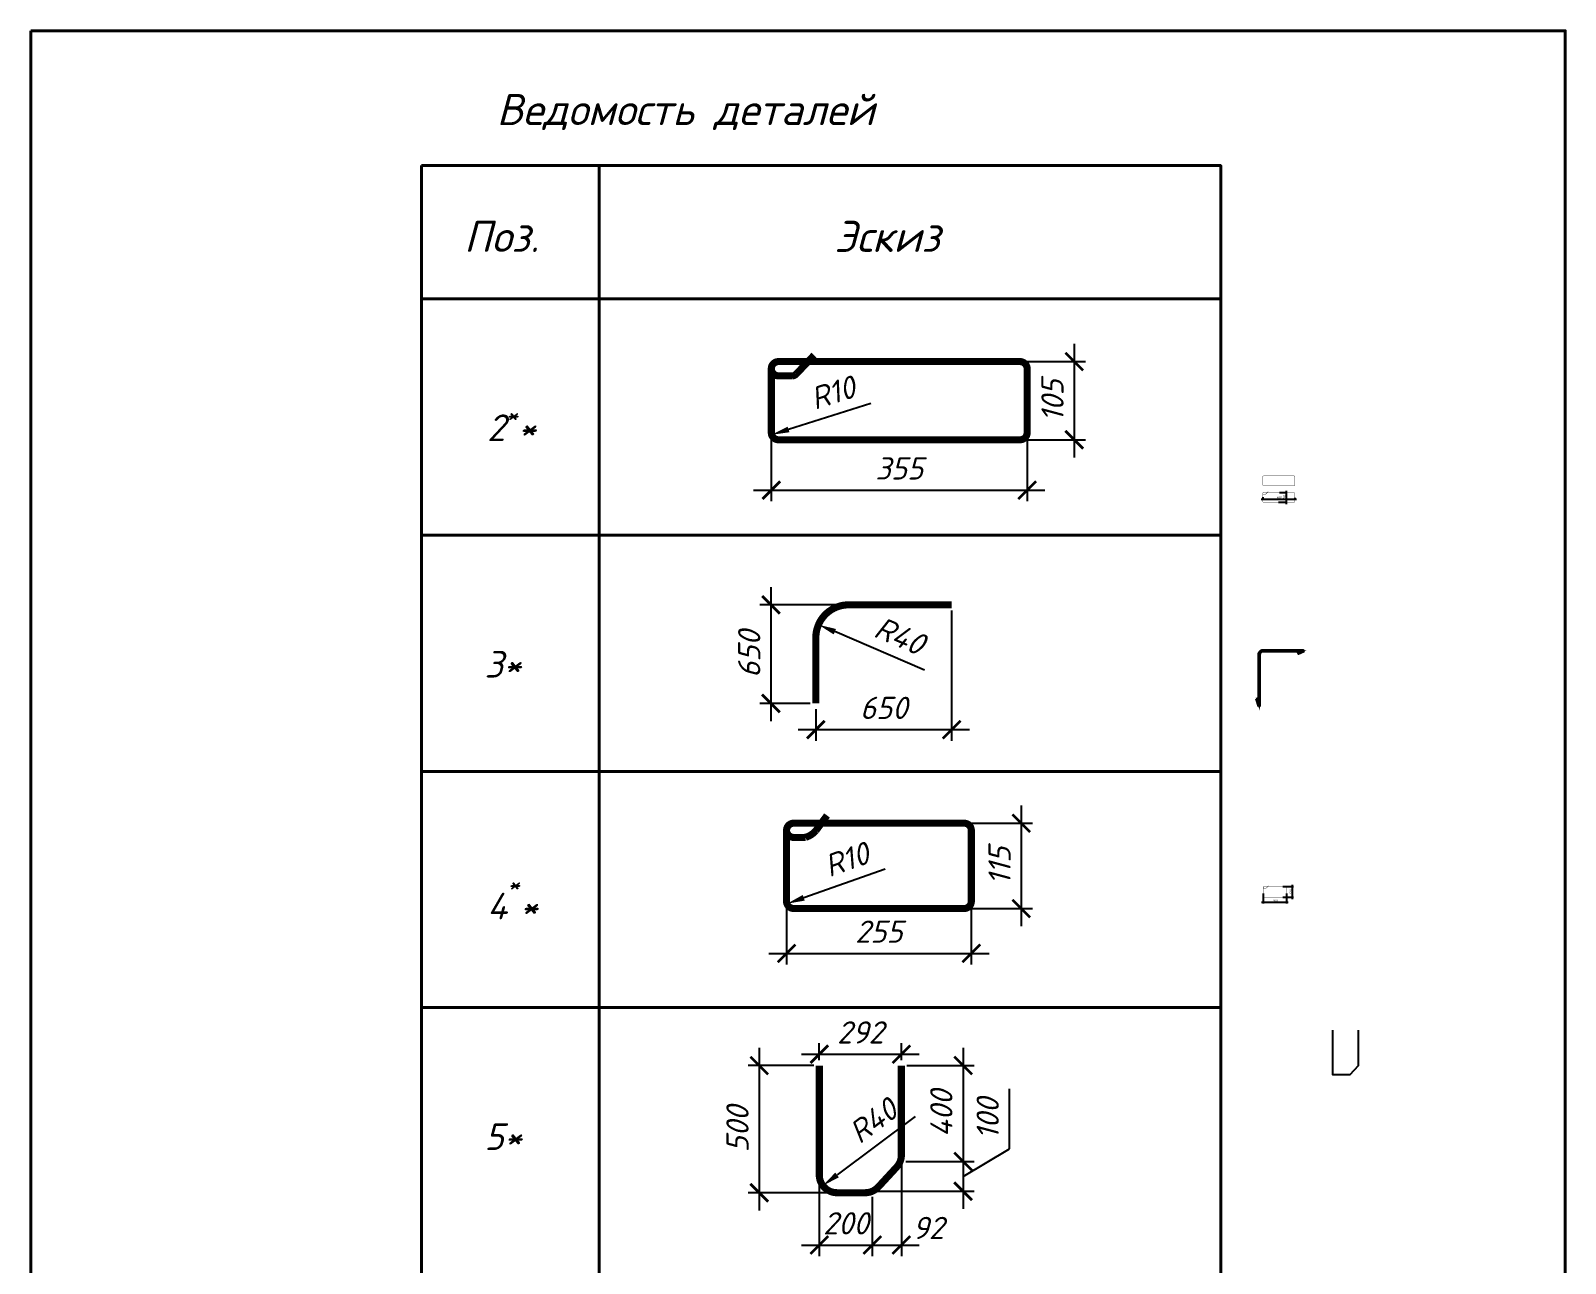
# Model space of a CAD drawing. Header units: millimetres. Extents: x -1807136 to 209800, y 0 to 410608.
# Drawn here: x -23521 to -6245, y 60373 to 74251 of the extents above; entities that cross this region are included whole.
import ezdxf

# ---------------------------------------------------------------- set-up
doc = ezdxf.new("R2010")
doc.units = ezdxf.units.MM
doc.header["$PDMODE"] = 3
doc.layers.get('0').update_dxf_attribs({"lineweight": 5})
doc.layers.get('Defpoints').update_dxf_attribs({"lineweight": 0})
for name, color, linetype, lineweight in [('#Dimensions', 7, 'Continuous', 9), ('#Арматура', 152, 'Continuous', 30), ('k_ Каркасы', 66, 'Continuous', 0), ('k_ Размеры', 7, 'Continuous', 15), ('k_ Рамка', 252, 'Continuous', 40), ('Штриховка', 7, 'Continuous', 25)]:
    doc.layers.add(name, color=color, linetype=linetype, lineweight=lineweight)
doc.layers.add('#Арматура вид_2', color=7, linetype='Continuous', lineweight=35, true_color=0x616161)
doc.styles.add('STEP PR', font='isocpeui.ttf')
doc.dimstyles.new('SPDS', dxfattribs={"dimscale": 10, "dimtxt": 2.5, "dimasz": 2, "dimexe": 1.25, "dimexo": 0.625, "dimtad": 1, "dimdec": 0, "dimrnd": 0.001, "dimtxsty": 'STEP PR', "dimblk": 'ARCHTICK', "dimcen": 2.5, "dimdle": 2, "dimclrd": 256, "dimclre": 256, "dimclrt": 7, "dimadec": 0, "dimazin": 2, "dimtfac": 0.75, "dimtdec": 0, "dimtmove": 1, "dimatfit": 3, "dimfxl": 1, "dimtolj": 1, "dimarcsym": 1})

# ---------------------------------------------------------------- blocks, each defined once
blk = doc.blocks.new('_ArchTick')
at = {"color": 0, "linetype": 'ByBlock', "const_width": 0.15}
blk.add_lwpolyline([(-0.5, -0.5), (0.5, 0.5)], dxfattribs=at)
blk = doc.blocks.new('*D495')
at = {"layer": '#Dimensions', "lineweight": -2, "transparency": 16777216}
for p, q in [((-13153, 67724), (-13153, 66257)), ((-14682, 66614), (-14682, 66257)), ((-14882, 66382), (-12953, 66382))]:
    blk.add_line(p, q, dxfattribs=at)
at = {"layer": 'Defpoints', "color": 0, "transparency": 16777216}
for p in [(-13153, 67787), (-14682, 66677), (-13153, 66382)]:
    blk.add_point(p, dxfattribs=at)
at = {"layer": '#Dimensions', "lineweight": -2, "transparency": 16777216, "xscale": 200, "yscale": 200, "zscale": 200, "rotation": 180}
blk.add_blockref('_ArchTick', (-14682, 66382), dxfattribs=at)
at = {"layer": '#Dimensions', "lineweight": -2, "transparency": 16777216, "xscale": 200, "yscale": 200, "zscale": 200}
blk.add_blockref('_ArchTick', (-13153, 66382), dxfattribs=at)
at = {"layer": '#Dimensions', "transparency": 16777216, "insert": (-13918, 66627), "char_height": 250, "attachment_point": 5, "style": 'STEP PR'}
blk.add_mtext('\\A1;650', dxfattribs=at)
blk = doc.blocks.new('*D493')
at = {"layer": '#Dimensions', "lineweight": -2, "transparency": 16777216}
for p, q in [((-15187, 67987), (-15187, 66477)), ((-14423, 67787), (-15312, 67787)), ((-14744, 66677), (-15312, 66677))]:
    blk.add_line(p, q, dxfattribs=at)
at = {"layer": 'Defpoints', "color": 0, "transparency": 16777216}
for p in [(-14361, 67787), (-15187, 66677), (-14682, 66677)]:
    blk.add_point(p, dxfattribs=at)
at = {"layer": '#Dimensions', "lineweight": -2, "transparency": 16777216, "xscale": 200, "yscale": 200, "zscale": 200}
for p, rotation in [((-15187, 67787), 90), ((-15187, 66677), 270)]:
    blk.add_blockref('_ArchTick', p, dxfattribs=dict(at, rotation=rotation))
at = {"layer": '#Dimensions', "transparency": 16777216, "insert": (-15432, 67232), "char_height": 250, "attachment_point": 5, "rotation": 90, "style": 'STEP PR'}
blk.add_mtext('\\A1;650', dxfattribs=at)
blk = doc.blocks.new('*D494')
at = {"layer": '#Dimensions', "lineweight": -2, "transparency": 16777216}
blk.add_line((-13457, 67052), (-14468, 67485), dxfattribs=at)
at = {"layer": '#Dimensions', "transparency": 16777216}
blk.add_solid([(-14455, 67515), (-14481, 67454), (-14652, 67563)], dxfattribs=at)
at = {"layer": 'Defpoints', "color": 0, "transparency": 16777216}
for p in [(-14652, 67563), (-14313, 67418)]:
    blk.add_point(p, dxfattribs=at)
at = {"layer": '#Dimensions', "transparency": 16777216, "insert": (-13738, 67439), "char_height": 250, "attachment_point": 5, "rotation": 336.8218, "style": 'STEP PR'}
blk.add_mtext('\\A1;R40', dxfattribs=at)
blk = doc.blocks.new('*D496')
at = {"layer": 'Defpoints', "color": 0, "transparency": 16777216}
for p in [(-9650, 69006), (-9290, 68997), (-9290, 68978)]:
    blk.add_point(p, dxfattribs=at)
at = {"layer": 'k_ Размеры', "lineweight": -2, "transparency": 16777216}
for p, q in [((-9670, 68978), (-9270, 68978)), ((-9650, 69000), (-9650, 68965)), ((-9290, 68991), (-9290, 68965))]:
    blk.add_line(p, q, dxfattribs=at)
at = {"layer": 'k_ Размеры', "lineweight": -2, "transparency": 16777216, "xscale": 20, "yscale": 20, "zscale": 20, "rotation": 180}
blk.add_blockref('_ArchTick', (-9650, 68978), dxfattribs=at)
at = {"layer": 'k_ Размеры', "lineweight": -2, "transparency": 16777216, "xscale": 20, "yscale": 20, "zscale": 20}
blk.add_blockref('_ArchTick', (-9290, 68978), dxfattribs=at)
at = {"layer": 'k_ Размеры', "color": 7, "transparency": 16777216, "insert": (-9470, 68997), "char_height": 25, "attachment_point": 5, "style": 'STEP PR'}
blk.add_mtext('\\A1;360', dxfattribs=at)
blk = doc.blocks.new('*D497')
at = {"layer": 'Defpoints', "color": 0, "transparency": 16777216}
for p in [(-9480, 68942), (-9470, 69052), (-9388, 68942)]:
    blk.add_point(p, dxfattribs=at)
at = {"layer": 'k_ Размеры', "lineweight": -2, "transparency": 16777216}
for p, q in [((-9473, 68942), (-9376, 68942)), ((-9464, 69052), (-9376, 69052)), ((-9388, 69072), (-9388, 68922))]:
    blk.add_line(p, q, dxfattribs=at)
at = {"layer": 'k_ Размеры', "lineweight": -2, "transparency": 16777216, "xscale": 20, "yscale": 20, "zscale": 20}
for p, rotation in [((-9388, 69052), 90), ((-9388, 68942), 270)]:
    blk.add_blockref('_ArchTick', p, dxfattribs=dict(at, rotation=rotation))
at = {"layer": 'k_ Размеры', "color": 7, "transparency": 16777216, "insert": (-9407, 68997), "char_height": 25, "attachment_point": 5, "rotation": 90, "style": 'STEP PR'}
blk.add_mtext('\\A1;110', dxfattribs=at)
blk = doc.blocks.new('*D498')
at = {"layer": '#Dimensions', "lineweight": -2, "transparency": 16777216}
for p, q in [((-11773, 70726), (-11773, 69446)), ((-12445, 70526), (-11648, 70526)), ((-12445, 69646), (-11648, 69646))]:
    blk.add_line(p, q, dxfattribs=at)
at = {"layer": 'Defpoints', "color": 0, "transparency": 16777216}
for p in [(-12508, 70526), (-12508, 69646), (-11773, 69646)]:
    blk.add_point(p, dxfattribs=at)
at = {"layer": '#Dimensions', "lineweight": -2, "transparency": 16777216, "xscale": 200, "yscale": 200, "zscale": 200}
for p, rotation in [((-11773, 70526), 90), ((-11773, 69646), 270)]:
    blk.add_blockref('_ArchTick', p, dxfattribs=dict(at, rotation=rotation))
at = {"layer": '#Dimensions', "transparency": 16777216, "insert": (-12018, 70086), "char_height": 250, "attachment_point": 5, "rotation": 90, "style": 'STEP PR'}
blk.add_mtext('\\A1;105', dxfattribs=at)
blk = doc.blocks.new('*D499')
at = {"layer": '#Dimensions', "lineweight": -2, "transparency": 16777216}
for p, q in [((-15183, 69861), (-15183, 68953)), ((-12303, 69861), (-12303, 68953)), ((-15383, 69078), (-12103, 69078))]:
    blk.add_line(p, q, dxfattribs=at)
at = {"layer": 'Defpoints', "color": 0, "transparency": 16777216}
for p in [(-15183, 69923), (-12303, 69923), (-12303, 69078)]:
    blk.add_point(p, dxfattribs=at)
at = {"layer": '#Dimensions', "lineweight": -2, "transparency": 16777216, "xscale": 200, "yscale": 200, "zscale": 200, "rotation": 180}
blk.add_blockref('_ArchTick', (-15183, 69078), dxfattribs=at)
at = {"layer": '#Dimensions', "lineweight": -2, "transparency": 16777216, "xscale": 200, "yscale": 200, "zscale": 200}
blk.add_blockref('_ArchTick', (-12303, 69078), dxfattribs=at)
at = {"layer": '#Dimensions', "transparency": 16777216, "insert": (-13743, 69323), "char_height": 250, "attachment_point": 5, "style": 'STEP PR'}
blk.add_mtext('\\A1;355', dxfattribs=at)
blk = doc.blocks.new('*D500')
at = {"layer": '#Dimensions', "lineweight": -2, "transparency": 16777216}
for p, q in [((-15319, 62800), (-15319, 60968)), ((-14705, 62600), (-15444, 62600)), ((-14505, 61168), (-15444, 61168))]:
    blk.add_line(p, q, dxfattribs=at)
at = {"layer": 'Defpoints', "color": 0, "transparency": 16777216}
for p in [(-14643, 62600), (-15319, 61168), (-14443, 61168)]:
    blk.add_point(p, dxfattribs=at)
at = {"layer": '#Dimensions', "lineweight": -2, "transparency": 16777216, "xscale": 200, "yscale": 200, "zscale": 200}
for p, rotation in [((-15319, 62600), 90), ((-15319, 61168), 270)]:
    blk.add_blockref('_ArchTick', p, dxfattribs=dict(at, rotation=rotation))
at = {"layer": '#Dimensions', "transparency": 16777216, "insert": (-15564, 61884), "char_height": 250, "attachment_point": 5, "rotation": 90, "style": 'STEP PR'}
blk.add_mtext('\\A1;500', dxfattribs=at)
blk = doc.blocks.new('*D501')
at = {"layer": '#Dimensions', "lineweight": -2, "transparency": 16777216}
for p, q in [((-13024, 62800), (-13024, 61320)), ((-13656, 62600), (-12899, 62600)), ((-13670, 61520), (-12899, 61520))]:
    blk.add_line(p, q, dxfattribs=at)
at = {"layer": 'Defpoints', "color": 0, "transparency": 16777216}
for p in [(-13719, 62600), (-13733, 61520), (-13024, 61520)]:
    blk.add_point(p, dxfattribs=at)
at = {"layer": '#Dimensions', "lineweight": -2, "transparency": 16777216, "xscale": 200, "yscale": 200, "zscale": 200}
for p, rotation in [((-13024, 62600), 90), ((-13024, 61520), 270)]:
    blk.add_blockref('_ArchTick', p, dxfattribs=dict(at, rotation=rotation))
at = {"layer": '#Dimensions', "transparency": 16777216, "insert": (-13269, 62060), "char_height": 250, "attachment_point": 5, "rotation": 90, "style": 'STEP PR'}
blk.add_mtext('\\A1;400', dxfattribs=at)
blk = doc.blocks.new('*D502')
at = {"layer": '#Dimensions', "lineweight": -2, "transparency": 16777216}
for p, q in [((-12502, 61664), (-12502, 62337)), ((-13024, 61720), (-13024, 60985)), ((-13670, 61520), (-12899, 61520)), ((-13024, 61352), (-12502, 61664)), ((-13983, 61185), (-12899, 61185))]:
    blk.add_line(p, q, dxfattribs=at)
at = {"layer": 'Defpoints', "color": 0, "transparency": 16777216}
for p in [(-13733, 61520), (-14046, 61185), (-13024, 61185)]:
    blk.add_point(p, dxfattribs=at)
at = {"layer": '#Dimensions', "lineweight": -2, "transparency": 16777216, "xscale": 200, "yscale": 200, "zscale": 200}
for p, rotation in [((-13024, 61520), 90), ((-13024, 61185), 270)]:
    blk.add_blockref('_ArchTick', p, dxfattribs=dict(at, rotation=rotation))
at = {"layer": '#Dimensions', "transparency": 16777216, "insert": (-12747, 62001), "char_height": 250, "attachment_point": 5, "rotation": 90, "style": 'STEP PR'}
blk.add_mtext('\\A1;100', dxfattribs=at)
blk = doc.blocks.new('*D503')
at = {"layer": '#Dimensions', "lineweight": -2, "transparency": 16777216}
for p, q in [((-14643, 61306), (-14643, 60454)), ((-14046, 61122), (-14046, 60454)), ((-14843, 60579), (-13846, 60579))]:
    blk.add_line(p, q, dxfattribs=at)
at = {"layer": 'Defpoints', "color": 0, "transparency": 16777216}
for p in [(-14643, 61368), (-14046, 61185), (-14046, 60579)]:
    blk.add_point(p, dxfattribs=at)
at = {"layer": '#Dimensions', "lineweight": -2, "transparency": 16777216, "xscale": 200, "yscale": 200, "zscale": 200, "rotation": 180}
blk.add_blockref('_ArchTick', (-14643, 60579), dxfattribs=at)
at = {"layer": '#Dimensions', "lineweight": -2, "transparency": 16777216, "xscale": 200, "yscale": 200, "zscale": 200}
blk.add_blockref('_ArchTick', (-14046, 60579), dxfattribs=at)
at = {"layer": '#Dimensions', "transparency": 16777216, "insert": (-14344, 60824), "char_height": 250, "attachment_point": 5, "style": 'STEP PR'}
blk.add_mtext('\\A1;200', dxfattribs=at)
blk = doc.blocks.new('*D504')
at = {"layer": '#Dimensions', "lineweight": -2, "transparency": 16777216}
for p, q in [((-13719, 61530), (-13719, 60454)), ((-14046, 61122), (-14046, 60454)), ((-14246, 60579), (-13519, 60579))]:
    blk.add_line(p, q, dxfattribs=at)
at = {"layer": 'Defpoints', "color": 0, "transparency": 16777216}
for p in [(-13719, 61592), (-14046, 61185), (-13719, 60579)]:
    blk.add_point(p, dxfattribs=at)
at = {"layer": '#Dimensions', "lineweight": -2, "transparency": 16777216, "xscale": 200, "yscale": 200, "zscale": 200, "rotation": 180}
blk.add_blockref('_ArchTick', (-14046, 60579), dxfattribs=at)
at = {"layer": '#Dimensions', "lineweight": -2, "transparency": 16777216, "xscale": 200, "yscale": 200, "zscale": 200}
blk.add_blockref('_ArchTick', (-13719, 60579), dxfattribs=at)
at = {"layer": '#Dimensions', "transparency": 16777216, "insert": (-13417, 60772), "char_height": 250, "attachment_point": 5, "style": 'STEP PR'}
blk.add_mtext('\\A1;92', dxfattribs=at)
blk = doc.blocks.new('*D505')
at = {"layer": '#Dimensions', "lineweight": -2, "transparency": 16777216}
for p, q in [((-14843, 62728), (-13519, 62728)), ((-14643, 62662), (-14643, 62853)), ((-13719, 62662), (-13719, 62853))]:
    blk.add_line(p, q, dxfattribs=at)
at = {"layer": 'Defpoints', "color": 0, "transparency": 16777216}
for p in [(-13719, 62728), (-14643, 62600), (-13719, 62600)]:
    blk.add_point(p, dxfattribs=at)
at = {"layer": '#Dimensions', "lineweight": -2, "transparency": 16777216, "xscale": 200, "yscale": 200, "zscale": 200, "rotation": 180}
blk.add_blockref('_ArchTick', (-14643, 62728), dxfattribs=at)
at = {"layer": '#Dimensions', "lineweight": -2, "transparency": 16777216, "xscale": 200, "yscale": 200, "zscale": 200}
blk.add_blockref('_ArchTick', (-13719, 62728), dxfattribs=at)
at = {"layer": '#Dimensions', "transparency": 16777216, "insert": (-14181, 62973), "char_height": 250, "attachment_point": 5, "style": 'STEP PR'}
blk.add_mtext('\\A1;292', dxfattribs=at)
blk = doc.blocks.new('*D506')
at = {"layer": '#Dimensions', "lineweight": -2, "transparency": 16777216}
blk.add_line((-13562, 62028), (-14443, 61368), dxfattribs=at)
at = {"layer": '#Dimensions', "transparency": 16777216}
blk.add_solid([(-14463, 61395), (-14423, 61341), (-14603, 61248)], dxfattribs=at)
at = {"layer": 'Defpoints', "color": 0, "transparency": 16777216}
for p in [(-14443, 61368), (-14603, 61248)]:
    blk.add_point(p, dxfattribs=at)
at = {"layer": '#Dimensions', "transparency": 16777216, "insert": (-14038, 61977), "char_height": 250, "attachment_point": 5, "rotation": 36.8255, "style": 'STEP PR'}
blk.add_mtext('\\A1;R40', dxfattribs=at)
blk = doc.blocks.new('*D507')
at = {"layer": '#Dimensions', "lineweight": -2, "transparency": 16777216}
for p, q in [((-15012, 64386), (-15012, 63738)), ((-12932, 64436), (-12932, 63738)), ((-15212, 63863), (-12732, 63863))]:
    blk.add_line(p, q, dxfattribs=at)
at = {"layer": 'Defpoints', "color": 0, "transparency": 16777216}
for p in [(-15012, 64448), (-12932, 64499), (-12932, 63863)]:
    blk.add_point(p, dxfattribs=at)
at = {"layer": '#Dimensions', "lineweight": -2, "transparency": 16777216, "xscale": 200, "yscale": 200, "zscale": 200, "rotation": 180}
blk.add_blockref('_ArchTick', (-15012, 63863), dxfattribs=at)
at = {"layer": '#Dimensions', "lineweight": -2, "transparency": 16777216, "xscale": 200, "yscale": 200, "zscale": 200}
blk.add_blockref('_ArchTick', (-12932, 63863), dxfattribs=at)
at = {"layer": '#Dimensions', "transparency": 16777216, "insert": (-13972, 64108), "char_height": 250, "attachment_point": 5, "style": 'STEP PR'}
blk.add_mtext('\\A1;255', dxfattribs=at)
blk = doc.blocks.new('*D508')
at = {"layer": '#Dimensions', "lineweight": -2, "transparency": 16777216}
for p, q in [((-12369, 65528), (-12369, 64168)), ((-13081, 65328), (-12244, 65328)), ((-13141, 64368), (-12244, 64368))]:
    blk.add_line(p, q, dxfattribs=at)
at = {"layer": 'Defpoints', "color": 0, "transparency": 16777216}
for p in [(-13143, 65328), (-13204, 64368), (-12369, 64368)]:
    blk.add_point(p, dxfattribs=at)
at = {"layer": '#Dimensions', "lineweight": -2, "transparency": 16777216, "xscale": 200, "yscale": 200, "zscale": 200}
for p, rotation in [((-12369, 65328), 90), ((-12369, 64368), 270)]:
    blk.add_blockref('_ArchTick', p, dxfattribs=dict(at, rotation=rotation))
at = {"layer": '#Dimensions', "transparency": 16777216, "insert": (-12614, 64848), "char_height": 250, "attachment_point": 5, "rotation": 90, "style": 'STEP PR'}
blk.add_mtext('\\A1;115', dxfattribs=at)
blk = doc.blocks.new('*D509')
at = {"layer": 'Defpoints', "color": 0, "transparency": 16777216}
for p in [(-9645, 64544), (-9385, 64543), (-9385, 64438)]:
    blk.add_point(p, dxfattribs=at)
at = {"layer": 'k_ Размеры', "lineweight": -2, "transparency": 16777216}
for p, q in [((-9645, 64538), (-9645, 64426)), ((-9385, 64537), (-9385, 64426)), ((-9665, 64438), (-9365, 64438))]:
    blk.add_line(p, q, dxfattribs=at)
at = {"layer": 'k_ Размеры', "lineweight": -2, "transparency": 16777216, "xscale": 20, "yscale": 20, "zscale": 20, "rotation": 180}
blk.add_blockref('_ArchTick', (-9645, 64438), dxfattribs=at)
at = {"layer": 'k_ Размеры', "lineweight": -2, "transparency": 16777216, "xscale": 20, "yscale": 20, "zscale": 20}
blk.add_blockref('_ArchTick', (-9385, 64438), dxfattribs=at)
at = {"layer": 'k_ Размеры', "color": 7, "transparency": 16777216, "insert": (-9515, 64457), "char_height": 25, "attachment_point": 5, "style": 'STEP PR'}
blk.add_mtext('\\A1;260', dxfattribs=at)
blk = doc.blocks.new('*D510')
at = {"layer": 'Defpoints', "color": 0, "transparency": 16777216}
for p in [(-9429, 64615), (-9429, 64495), (-9318, 64495)]:
    blk.add_point(p, dxfattribs=at)
at = {"layer": 'k_ Размеры', "lineweight": -2, "transparency": 16777216}
for p, q in [((-9423, 64615), (-9305, 64615)), ((-9318, 64635), (-9318, 64475)), ((-9423, 64495), (-9305, 64495))]:
    blk.add_line(p, q, dxfattribs=at)
at = {"layer": 'k_ Размеры', "lineweight": -2, "transparency": 16777216, "xscale": 20, "yscale": 20, "zscale": 20}
for p, rotation in [((-9318, 64615), 90), ((-9318, 64495), 270)]:
    blk.add_blockref('_ArchTick', p, dxfattribs=dict(at, rotation=rotation))
at = {"layer": 'k_ Размеры', "color": 7, "transparency": 16777216, "insert": (-9337, 64555), "char_height": 25, "attachment_point": 5, "rotation": 90, "style": 'STEP PR'}
blk.add_mtext('\\A1;120', dxfattribs=at)
blk = doc.blocks.new('*D511')
at = {"layer": '#Dimensions', "lineweight": -2, "transparency": 16777216}
blk.add_line((-14063, 70054), (-14989, 69762), dxfattribs=at)
at = {"layer": '#Dimensions', "transparency": 16777216}
blk.add_solid([(-14999, 69793), (-14979, 69730), (-15179, 69702)], dxfattribs=at)
at = {"layer": 'Defpoints', "color": 0, "transparency": 16777216}
for p in [(-15179, 69702), (-15103, 69726)]:
    blk.add_point(p, dxfattribs=at)
at = {"layer": '#Dimensions', "transparency": 16777216, "insert": (-14492, 70175), "char_height": 250, "attachment_point": 5, "rotation": 17.5041, "style": 'STEP PR'}
blk.add_mtext('\\A1;R10', dxfattribs=at)
blk = doc.blocks.new('*D512')
at = {"layer": '#Dimensions', "lineweight": -2, "transparency": 16777216}
blk.add_line((-13903, 64812), (-14818, 64488), dxfattribs=at)
at = {"layer": '#Dimensions', "transparency": 16777216}
blk.add_solid([(-14830, 64520), (-14807, 64457), (-15007, 64422)], dxfattribs=at)
at = {"layer": 'Defpoints', "color": 0, "transparency": 16777216}
for p in [(-14932, 64448), (-15007, 64422)]:
    blk.add_point(p, dxfattribs=at)
at = {"layer": '#Dimensions', "transparency": 16777216, "insert": (-14336, 64919), "char_height": 250, "attachment_point": 5, "rotation": 19.4607, "style": 'STEP PR'}
blk.add_mtext('\\A1;R10', dxfattribs=at)

msp = doc.modelspace()

# ---------------------------------------------------------------- linework, layer by layer
at = {"layer": '#Арматура', "const_width": 80}
for points in [[(-15183.08329, 70445.57464), (-15183.08329, 69725.57464, 0.4142135624), (-15103.08329, 69645.57464), (-12383.08329, 69645.57464, 0.4142135624), (-12303.08329, 69725.57464), (-12303.08329, 70445.57464, 0.4142135624), (-12383.08329, 70525.57464), (-15103.08329, 70525.57464, 0.4142135624), (-15183.08329, 70445.57464, 0.4142135624), (-15103.08329, 70365.57464), (-14944.07505, 70364.52886, 0.1830169886), (-14901.44273, 70386.46801), (-14701.94101, 70597.47882)], [(-13153.21808, 67786.95792), (-14313.23367, 67786.95792, 0.4142135624), (-14681.93367, 67418.25792), (-14681.93367, 66676.85191)], [(-15011.55956, 65248.37501), (-15011.55956, 64448.37501, 0.4142135624), (-14931.55956, 64368.37501), (-13011.55956, 64368.37501, 0.4142135624), (-12931.55956, 64448.37501), (-12931.55956, 65248.37501, 0.4142135624), (-13011.55956, 65328.37501), (-14931.55956, 65328.37501, 0.4142135624), (-15011.55956, 65248.37501, 0.4142135624), (-14931.55956, 65168.37501, 0.0188096013), (-14796.39693, 65169.30846, 0.1305176645), (-14682.44216, 65242.74991), (-14555.9009, 65415.71384)], [(-14642.97631, 62599.68418), (-14642.97631, 61368.09168, 0.4142135624), (-14442.97631, 61168.09168), (-14126.0664, 61168.09168, 0.2093235344), (-13979.10571, 61232.43566), (-13772.01562, 61456.78326, 0.1885425157), (-13718.97631, 61592.43928), (-13718.97631, 62599.68418)]]:
    msp.add_lwpolyline(points, format="xyb", dxfattribs=at)
at = {"layer": '#Арматура'}
msp.add_lwpolyline([(-9726.08636, 66727.47233), (-9710.92, 66732.56954), (-9699.04028, 66697.22236), (-9699.04028, 67228.30723, -0.4142135624), (-9651.04028, 67276.30723), (-9190.96113, 67276.30723), (-9187.88114, 67260.95724), (-9249.76809, 67233.89481), (-9256.17858, 67248.55446), (-9229.30211, 67260.30723), (-9651.04028, 67260.30723, 0.4142135624), (-9683.04028, 67228.30723), (-9683.04028, 66648.13018), (-9698.61411, 66645.73082)], format="xyb", close=True, dxfattribs=at)
at = {"layer": '#Арматура вид_2', "const_width": 16}
msp.add_lwpolyline([(-9252.97334, 67241.22464), (-9191.04028, 67268.30723), (-9651.04028, 67268.30723, 0.4142135624), (-9691.04028, 67228.30723), (-9691.04028, 66648.30723), (-9718.50318, 66730.02094)], format="xyb", dxfattribs=at)
at = {"color": 3, "lineweight": 40}
msp.add_lwpolyline([(-23520.91679, 74251.21036), (-6244.59163, 74251.21036), (-6244.59163, 39254.57734), (-23520.91679, 39254.57734)], close=True, dxfattribs=at)
at = {"layer": 'k_ Каркасы'}
msp.add_lwpolyline([(-9650.43573, 69228.3818, 4, 4, 0), (-9650.43573, 69138.3818, 4, 4, 0.4142135624), (-9640.43573, 69128.3818, 4, 4, 0), (-9300.43573, 69128.3818, 4, 4, 0.4142135624), (-9290.43573, 69138.3818, 4, 4, 0), (-9290.43573, 69228.3818, 4, 4, 0.4142135624), (-9300.43573, 69238.3818, 4, 4, 0), (-9640.43573, 69238.3818, 4, 4, 0.4142135624), (-9650.43573, 69228.3818, 4, 4, 0)], format="xyseb", close=True, dxfattribs=at)
msp.add_lwpolyline([(-9650.43573, 69042.11761, 4, 4, 0), (-9650.43573, 68952.11761, 4, 4, 0.4142135624), (-9640.43573, 68942.11761, 4, 4, 0), (-9300.43573, 68942.11761, 4, 4, 0.4142135624), (-9290.43573, 68952.11761, 4, 4, 0), (-9290.43573, 69042.11761, 4, 4, 0.4142135624), (-9300.43573, 69052.11761, 4, 4, 0), (-9640.43573, 69052.11761, 4, 4, 0.4142135624), (-9650.43573, 69042.11761, 4, 4, 0.4142135624), (-9640.43573, 69032.11761, 4, 4, 0), (-9620.5597, 69031.98689, 4, 4, 0.1830169886), (-9615.23066, 69034.72929, 4, 4, 0), (-9590.29295, 69061.10564, 0, 0, 0)], format="xyseb", dxfattribs=at)
at = {"layer": 'k_ Каркасы', "const_width": 4}
msp.add_lwpolyline([(-9644.68504, 64604.71658), (-9644.68504, 64504.71658, 0.4142135624), (-9634.68504, 64494.71658), (-9394.68504, 64494.71658, 0.4142135624), (-9384.68504, 64504.71658), (-9384.68504, 64604.71658, 0.4142135624), (-9394.68504, 64614.71658), (-9634.68504, 64614.71658, 0.4142135624), (-9644.68504, 64604.71658, 0.4142135624), (-9634.68504, 64594.71658, 0.0188096013), (-9617.78971, 64594.83326, 0.1305176645), (-9603.54536, 64604.01344), (-9587.72771, 64625.63393)], format="xyb", dxfattribs=at)
at = {"layer": 'k_ Рамка'}
msp.add_lwpolyline([(-19122.70083, 72731.60878), (-10122.70083, 72731.60878), (-10122.70083, 44897.97077), (-19122.70083, 44897.97077)], close=True, dxfattribs=at)
for points in [[(-17122.70083, 72731.60878), (-17122.70083, 46997.97077)], [(-19122.70083, 71231.60878), (-10122.70083, 71231.60878)], [(-19122.70083, 68570.21183), (-10122.70083, 68570.21183)], [(-19122.70083, 68570.21183), (-10122.70083, 68570.21183)], [(-19122.70083, 65911.18169), (-10122.70083, 65911.18169)], [(-19122.70083, 65911.18169), (-10122.70083, 65911.18169)], [(-19122.70083, 63252.15156), (-10122.70083, 63252.15156)]]:
    msp.add_lwpolyline(points, dxfattribs=at)
at = {"layer": 'Штриховка'}
msp.add_lwpolyline([(-8866.43506, 62999.68994), (-8866.43506, 62499.68994), (-8666.43506, 62499.68994), (-8574.43506, 62599.68994), (-8574.43506, 62999.68994)], dxfattribs=at)

# ---------------------------------------------------------------- texts
at = {"layer": 'k_ Рамка', "style": 'STEP PR'}
for s, p in [('Поз.', (-18642.98022, 71760.4514)), ('Эскиз', (-14474.72229, 71760.4514))]:
    msp.add_text(s, height=350, dxfattribs=at).set_placement(p)
at = {"layer": 'k_ Рамка', "insert": (-19165.9563, 73538.2082), "char_height": 350, "width": 8861.3636364, "attachment_point": 1, "style": 'STEP PR'}
msp.add_mtext('    Ведомость деталей', dxfattribs=at)
at = {"layer": 'k_ Рамка', "color": 3, "char_height": 300, "width": 807.2699717, "attachment_point": 4, "line_spacing_factor": 1.2, "style": 'STEP PR'}
for s, insert in [('\\A1;2{\\H0.7x;\\S*^ ;}*', (-18382.67995, 69832.0886)), ('3*', (-18412.84692, 67117.5673)), ('4{\\A1;\\H0.7x;\\S*^ ;}*', (-18382.67995, 64497.13693)), ('5*', (-18412.84692, 61799.50704))]:
    msp.add_mtext(s, dxfattribs=dict(at, insert=insert))

# ---------------------------------------------------------------- dimensions: what is measured, and where the dimension line sits
at = {"layer": '#Dimensions'}
for base, p1, p2, text, picture, middle in [((-11773.20545, 69645.57464), (-12507.98547, 70525.57464), (-12507.98547, 69645.57464), '105', '*D498', (-12018.20545, 70085.57464)), ((-15186.73365, 66676.85191), (-14360.65455, 67786.95792), (-14681.93367, 66676.85191), '650', '*D493', (-15431.73365, 67231.90491)), ((-12368.69652, 64368.37501), (-13143.06094, 65328.37501), (-13203.93663, 64368.37501), '115', '*D508', (-12613.69652, 64848.37501)), ((-15319.08933, 61168.09168), (-14642.97631, 62599.68418), (-14442.97631, 61168.09168), '500', '*D500', (-15564.08933, 61883.88793)), ((-13024.48917, 61519.61119), (-13718.97631, 62599.68418), (-13732.7075, 61519.61119), '400', '*D501', (-13269.48917, 62059.64768))]:
    dim = msp.add_linear_dim(base=base, p1=p1, p2=p2, angle=90, text=text, dimstyle='SPDS', override={"dimscale": 100, "dimgap": 1.2, "dimrnd": 5, "dimblk1": 'ArchTick', "dimblk2": 'ArchTick', "dimsah": 1, "dimclrt": 256}, dxfattribs=at)
    dim.commit()
    dim.dimension.update_dxf_attribs({"geometry": picture, "text_midpoint": middle})
for center, mpoint, text, override, picture, middle in [((-15103.08329, 69725.57464), (-15179.37891, 69701.51268), 'R10', {"dimscale": 100, "dimgap": 1.2, "dimrnd": 5, "dimblk1": 'ArchTick', "dimsah": 1, "dimclrt": 256}, '*D511', (-14417.84963, 69941.68231)), ((-14313.23367, 67418.25792), (-14652.17401, 67563.37557), 'R40', {"dimscale": 100, "dimgap": 1.2, "dimrnd": 5, "dimtxsty": 'STEP PR', "dimblk1": 'ArchTick', "dimsah": 1, "dimclrt": 256}, '*D494', (-13834.81134, 67213.42093)), ((-14931.55956, 64448.37501), (-15006.9892, 64421.72226), 'R10', {"dimscale": 100, "dimgap": 1.2, "dimrnd": 5, "dimblk1": 'ArchTick', "dimsah": 1, "dimclrt": 256}, '*D512', (-14254.10353, 64687.75133)), ((-14442.97631, 61368.09168), (-14603.06926, 61248.21572), 'R40', {"dimscale": 100, "dimgap": 1.2, "dimrnd": 5, "dimblk1": 'ArchTick', "dimsah": 1, "dimclrt": 256}, '*D506', (-13891.35299, 61781.14156))]:
    dim = msp.add_radius_dim(center=center, mpoint=mpoint, text=text, dimstyle='SPDS', override=override, dxfattribs=at)
    dim.commit()
    dim.dimension.update_dxf_attribs({"geometry": picture, "text_midpoint": middle, "dimtype": 164})
for base, p1, p2, text, override, picture, middle in [((-12303.08329, 69078.348), (-15183.08329, 69923.01483), (-12303.08329, 69923.01483), '355', {"dimscale": 100, "dimgap": 1.2, "dimrnd": 5, "dimblk1": 'ArchTick', "dimblk2": 'ArchTick', "dimsah": 1, "dimclrt": 256}, '*D499', (-13743.08329, 69323.348)), ((-13153.21808, 66382.28023), (-14681.93367, 66676.85191), (-13153.21808, 67786.95792), '650', {"dimscale": 100, "dimgap": 1.2, "dimrnd": 5, "dimtxsty": 'STEP PR', "dimblk1": 'ArchTick', "dimblk2": 'ArchTick', "dimsah": 1, "dimclrt": 256}, '*D495', (-13917.57588, 66627.28023)), ((-12931.55956, 63862.95779), (-15011.55956, 64448.37501), (-12931.55956, 64498.92448), '255', {"dimscale": 100, "dimgap": 1.2, "dimrnd": 5, "dimblk1": 'ArchTick', "dimblk2": 'ArchTick', "dimsah": 1, "dimclrt": 256}, '*D507', (-13971.55956, 64107.95779)), ((-13718.97631, 62727.67913), (-14642.97631, 62599.68418), (-13718.97631, 62599.68418), '292', {"dimscale": 100, "dimgap": 1.2, "dimrnd": 5, "dimblk1": 'ArchTick', "dimblk2": 'ArchTick', "dimsah": 1, "dimclrt": 256}, '*D505', (-14180.97631, 62972.67913))]:
    dim = msp.add_linear_dim(base=base, p1=p1, p2=p2, text=text, dimstyle='SPDS', override=override, dxfattribs=at)
    dim.commit()
    dim.dimension.update_dxf_attribs({"geometry": picture, "text_midpoint": middle})
dim = msp.add_linear_dim(base=(-13024.48917, 61184.8825), p1=(-13732.7075, 61519.61119), p2=(-14045.8517, 61184.8825), angle=90, text='100', dimstyle='SPDS', override={"dimscale": 100, "dimgap": 1.2, "dimrnd": 5, "dimblk1": 'ArchTick', "dimblk2": 'ArchTick', "dimsah": 1, "dimclrt": 256}, dxfattribs=at)
dim.commit()
dim.dimension.update_dxf_attribs({"geometry": '*D502', "text_midpoint": (-12501.9639, 61784.0799), "dimtype": 160})
for base, p1, p2, text, picture, middle in [((-13718.97631, 60578.73864), (-14045.8517, 61184.8825), (-13718.97631, 61592.43928), '92', '*D504', (-13417.21851, 60527.08769)), ((-14045.8517, 60578.73864), (-14642.97631, 61368.09168), (-14045.8517, 61184.8825), '200', '*D503', (-14344.414, 60578.73864))]:
    dim = msp.add_linear_dim(base=base, p1=p1, p2=p2, text=text, dimstyle='SPDS', override={"dimscale": 100, "dimgap": 1.2, "dimrnd": 5, "dimblk1": 'ArchTick', "dimblk2": 'ArchTick', "dimsah": 1, "dimclrt": 256}, dxfattribs=at)
    dim.commit()
    dim.dimension.update_dxf_attribs({"geometry": picture, "text_midpoint": middle, "dimtype": 160})
at = {"layer": 'k_ Размеры'}
for base, p1, p2, picture, middle in [((-9290.43573, 68977.83386), (-9650.43573, 69006.17112), (-9290.43573, 68997.11761), '*D496', (-9470.43573, 68996.58386)), ((-9384.68504, 64438.34175), (-9644.68504, 64543.90104), (-9384.68504, 64543.13452), '*D509', (-9514.68504, 64457.09175))]:
    dim = msp.add_linear_dim(base=base, p1=p1, p2=p2, dimstyle='SPDS', dxfattribs=at)
    dim.commit()
    dim.dimension.update_dxf_attribs({"geometry": picture, "text_midpoint": middle})
for base, p1, p2, picture, middle in [((-9388.24216, 68942.11761), (-9470.43573, 69052.11761), (-9479.61747, 68942.11761), '*D497', (-9406.99216, 68997.11761)), ((-9317.76228, 64494.71658), (-9429.14435, 64614.71658), (-9429.14435, 64494.71658), '*D510', (-9336.51228, 64554.71658))]:
    dim = msp.add_linear_dim(base=base, p1=p1, p2=p2, angle=90, dimstyle='SPDS', dxfattribs=at)
    dim.commit()
    dim.dimension.update_dxf_attribs({"geometry": picture, "text_midpoint": middle})

doc.saveas('drawing.dxf')
